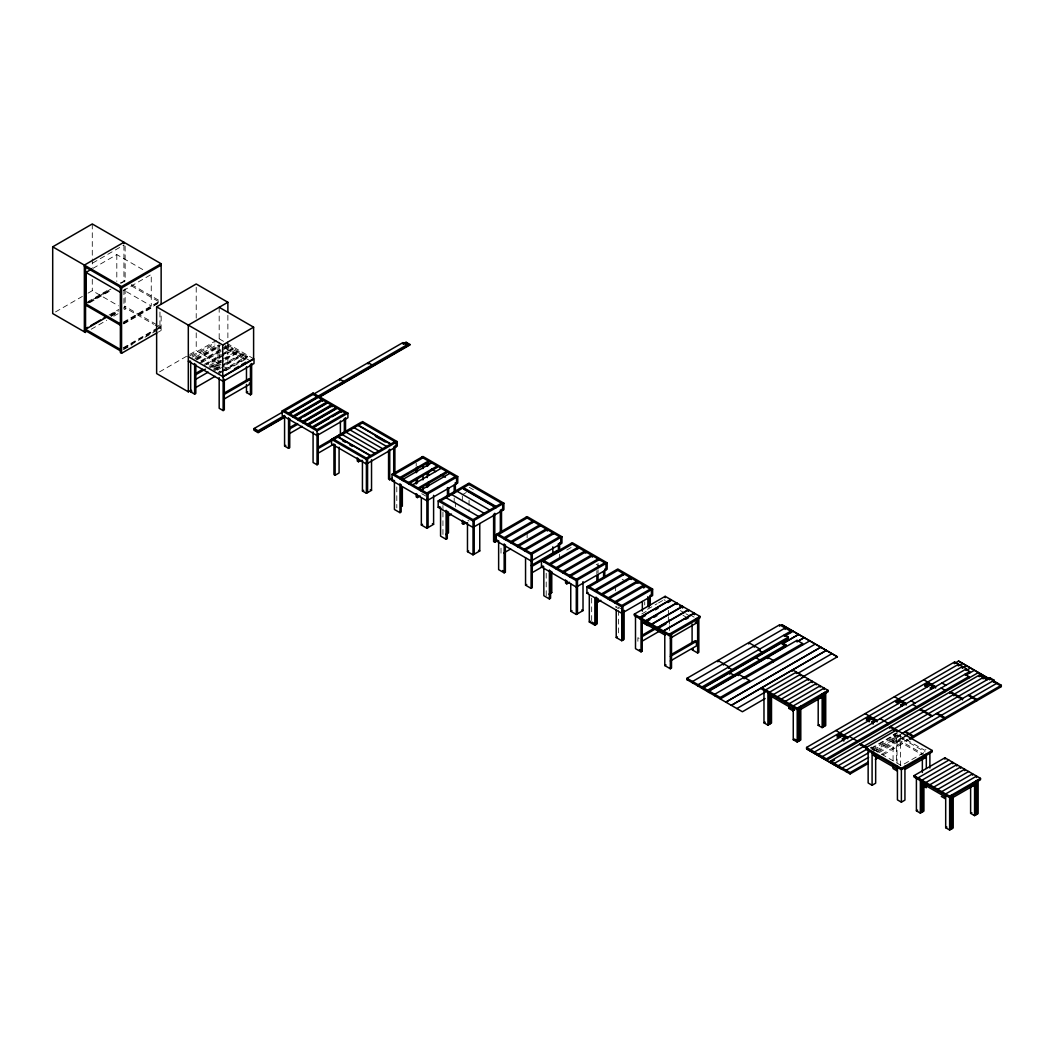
<?xml version="1.0" encoding="UTF-8"?>
<svg xmlns="http://www.w3.org/2000/svg" width="1054" height="1054" viewBox="0 0 1054 1054"><rect width="100%" height="100%" fill="white"/><g stroke="black" fill="none" stroke-linecap="round" stroke-linejoin="round"><path stroke-width="0.75" stroke-dasharray="5 3.75" d="M92.62 263.078L123.713 245.134M92.963 268.362L116.81 254.594L144.358 270.496M55.533 311.918L82.383 296.411M88.035 293.144L92.278 290.693L118.43 305.805M87.785 301.747L110.393 288.691M120.288 282.973L125.123 280.878L125.123 244.317M85.545 303.723L110.986 289.033M120.881 283.315L125.123 280.878M88.747 302.327L111.197 289.376M87.785 303.117L110.393 290.061M89.788 302.643L112.409 289.587M123.186 290.68L151.249 274.475L151.249 306.003L123.7 290.1M108.984 315.093L118.878 309.389M110.986 314.632L118.061 310.548M110.393 315.66L118.878 310.759M110.986 316.002L118.061 311.918M111.223 316.319L118.285 312.248M91.197 329.243L106.744 320.271M113.819 316.187L118.061 313.749M123.186 322.208L159.958 300.983M123.792 322.537L159.128 302.142M123.199 323.565L159.958 302.353M123.792 323.907L153.476 306.78M123.199 347.794L157.125 328.202M123.792 348.136L156.308 329.362M157.718 328.545L160.551 326.911L160.551 328.281L157.718 329.915M123.199 349.164L154.292 331.206M155.715 330.389L159.958 327.939L159.958 329.77L161.143 330.455L161.143 312.485M123.792 349.506L132.277 344.605M145.004 337.267L156.308 330.732M158.311 332.089L161.143 330.455M159.47 371.93L196.215 350.705L220.997 365.013M189.707 355.844L216.373 340.442M192.105 355.83L214.897 342.669M192.105 357.201L214.897 344.039M195.319 357.174L217.77 344.21M194.95 358.755L218.863 344.948M196.848 358.571L219.654 345.409M196.057 359.48L220.286 345.501M196.848 359.941L219.654 346.779M200.813 360.85L220.76 349.335M222.183 348.518L227.875 345.225M201.604 361.311L224.397 348.149M225.819 347.333L228.678 345.686L228.678 347.056L232.631 349.335L232.631 347.965L222.657 353.722M199.39 363.05L220.76 350.705M222.183 349.888L227.875 346.595L223.922 344.315M201.604 362.681L224.397 349.52M225.819 348.703L228.678 347.056M204.133 364.421L221.235 354.552M206.347 364.052L233.421 348.426L233.421 349.796L207.77 364.605M204.133 365.791L221.235 355.923M222.657 355.093L232.631 349.335M209.733 365.303L217.98 360.534L219.179 361.219M208.89 367.161L221.709 359.757M223.132 358.94L237.374 350.705L237.374 352.076L223.132 360.31M211.103 366.792L223.922 359.388M225.345 358.571L238.164 351.166L238.164 352.537L225.345 359.941M208.89 368.531L221.709 361.127M212.526 367.345L223.922 360.758M213.857 367.49L217.98 365.106L219.179 365.791L213.672 368.966M213.633 369.901L220.76 365.791M222.183 364.974L242.13 353.446L242.13 354.829L222.183 366.344M215.846 369.532L224.397 364.605M225.819 363.775L242.921 353.907L242.921 355.277L225.819 365.145M213.633 371.272L220.76 367.161M217.269 370.086L224.397 365.975M218.389 372.642L221.235 370.995M222.657 370.178L246.873 356.199L246.873 357.569L222.657 371.548M220.602 372.286L247.664 356.647L247.664 358.017L224.871 371.179M218.389 374.012L221.235 372.365M225.055 370.626L227.875 368.992L227.875 341.325M461.942 494.985L466.211 492.508M566.788 550.03L572.335 546.828M616.616 606.221L615.431 606.906L619.581 609.304M647.499 609.278L657.116 603.731M658.5 602.928L662.623 600.556M641.807 613.929L647.314 610.767M893.067 760.514L893.067 734.757L896.638 732.701L896.638 763.294M870.907 748.327L897.903 732.635M871.698 748.459L895.439 734.757L895.439 739.328L923.541 755.547M871.698 749.829L897.824 734.757L897.824 739.328L924.727 754.862M873.674 749.816L900.524 734.322M873.45 751.318L901.921 734.875M875.742 750.698L895.439 739.328M876.928 751.383L897.824 739.328M877.824 752.003L904.477 736.601M893.067 734.757L894.253 735.442L894.253 740.013L897.033 741.608L899.405 740.237L899.405 735.666L900.59 734.981L900.59 765.573M879.22 752.556L904.477 737.971M881.776 754.282L908.443 738.894M883.186 754.848L908.443 740.264M925.926 749.605L924.727 750.29L895.439 733.386M923.726 752.701L901.381 765.599L870.512 747.773L871.698 747.088L872.883 747.773L872.883 752.345M131.46 284.527L159.167 300.522M131.46 285.897L160.551 302.696M219.179 338.821L253.606 358.703M227.638 345.093L250.312 358.176M233.421 349.796L237.374 352.076M238.164 352.537L242.13 354.829M242.921 355.277L246.873 357.569M246.478 358.703L250.444 360.995M469.267 487.33L473.417 489.728M663.994 599.752L665.179 600.437M689.79 614.653L697.643 619.172M224.752 346.621L247.031 359.48M680.397 610.595L684.507 612.967M685.877 613.757L689.975 616.129M894.253 734.071L925.122 751.884M224.818 348.031L245.977 360.244M596.221 564.285L600.398 566.696M622.189 579.278L626.366 581.689M682.952 615.272L685.693 616.853M156.387 324.513L124.53 306.121L124.53 307.491L153.62 324.289M157.771 325.317L160.551 326.911M155.004 325.093L160.551 328.281M222.381 365.817L227.875 368.992M421.732 493.707L425.895 496.105M467.871 520.347L469.056 521.032M618 607.012L622.15 609.423M639.067 638.368L637.881 637.683L637.881 642.255L639.067 642.94M897.033 741.608L897.033 762.727M873.858 749.71L873.858 751.08M669.54 619.304L669.54 624.126M669.54 625.733L669.54 630.569M668.355 610.319L668.355 615.154M668.355 616.761L668.355 623.204M644.719 601.742L644.719 604.97M618.593 610.385L618.593 634.534M615.431 585.971L615.431 590.793M598.053 563.297L598.053 568.132M598.053 569.7L598.053 572.954M596.867 570.622L596.867 573.837M591.676 598.066L591.676 620.608M559.582 554.206L559.582 559.042M546.209 573.192L546.209 595.734M527.132 533.074L527.132 537.869M501.006 548.159L501.006 554.549M469.056 500.334L469.056 511.612M462.337 496.171L462.337 500.993M455.368 502.099L455.368 506.921M454.182 497.949L454.182 502.784M442.943 505.512L442.943 510.347M442.943 511.954L442.943 534.497M416.198 463.088L416.198 466.303M396.805 486.922L396.805 507.857M227.875 315.291L227.875 339.691M219.179 307.294L219.179 343.393M219.179 344.79L219.179 372.167M217.98 345.475L217.98 371.245M196.215 287.241L196.215 318.163M196.215 332.814L196.215 350.705M159.958 312.037L159.958 326.569M125.123 288.704L125.123 306.464M125.123 307.834L125.123 309.665L123.937 308.98L123.937 287.742M124.53 280.535L124.53 281.905M123.937 245.266L123.937 281.313M116.81 254.594L116.81 281.405M92.278 223.975L92.278 267.914M92.278 279.31L92.278 290.693"/><path stroke-width="1.5" d="M405.737 346.911L406.923 344.856L402.957 342.576L313.987 393.932M85.545 330.679L85.545 332.511L52.7 313.552L52.7 246.834L92.278 223.975L161.143 263.737L161.143 304.316M85.941 303.947L85.941 272.419L91.553 269.178M52.7 246.834L121.566 286.583L161.143 263.737M161.143 265.107L121.566 287.953L84.36 266.478M84.952 328.967L120.973 349.77L120.973 351.14L84.952 330.337L84.952 328.967L87.785 327.346M90.604 325.712L100.499 319.994M103.332 318.361L106.151 316.727M106.744 317.07L85.545 329.309L85.545 305.093M191.13 390.204L188.31 391.838L156.638 373.564L156.638 306.833L196.215 283.987L227.875 302.274L227.875 312.037M120.38 350.798L120.38 352.616L121.566 353.301L156.901 332.906M227.875 302.274L188.31 325.119L188.31 391.838M222.737 345.001L253.606 327.175L253.606 358.703L222.737 376.528L222.737 345.001L156.638 306.833M195.991 373.235L202.869 369.269M195.807 374.71L205.425 369.163M195.807 379.282L208.178 372.141M195.372 387.753L215.161 376.331M190.682 362.853L190.682 391.838L191.868 391.153M234.528 368.808L238.81 366.344M241.656 364.697L245.925 362.22M190.682 391.838L194.634 394.13L195.82 393.432L195.82 364.447M224.502 392.878L249.258 378.584L250.444 379.269L224.318 394.354M224.318 398.926L250.444 383.84L249.258 383.155M246.478 384.473L246.478 392.523L247.664 391.838M219.179 377.688L219.179 408.293L223.132 410.573L224.318 409.887L224.318 379.295M246.478 392.523L250.444 394.815L251.629 394.13L251.629 363.525M313.078 393.05L282.208 410.862L282.208 415.434L317.043 435.539L347.912 417.727L347.912 413.155L313.078 393.05L313.078 394.42L345.528 413.155L347.912 413.155L317.043 430.967L282.208 410.862L284.58 410.862L317.043 429.597L345.528 413.155M285.094 417.015L258.111 432.601L254.159 430.309L254.159 428.491L282.643 412.035M313.078 394.42L284.58 410.862L284.58 412.233M403.287 343.749L406.133 342.115L410.085 344.856L319.191 397.332M403.287 344.21L406.133 342.576L408.768 344.091M254.159 428.491L258.111 430.77L283.75 415.961M288.546 413.155L317.043 396.699M317.952 396.225L406.923 344.856M289.336 413.603L317.834 397.16M285.186 416.514L258.111 432.14L254.159 429.861M289.969 413.695L317.043 398.069M319.191 396.884L410.085 344.394M294.079 416.356L322.577 399.901L322.577 401.271M320.363 401.64L293.289 417.265L293.289 415.895L321.786 399.44L321.786 400.81M327.333 402.641L298.835 419.097L298.835 420.467M300.891 418.359L298.045 420.006L298.045 418.636L326.529 402.18L326.529 403.55L303.736 416.712M289.89 427.45L296.767 423.484M289.705 428.925L297.953 424.169M303.578 421.837L332.076 405.382L332.076 406.752M304.211 421.929L331.285 406.291L331.285 404.92L302.788 421.376L302.788 422.746M289.705 433.497L302.076 426.356M336.819 408.122L308.335 424.578L308.335 425.948M312.287 426.857L340.785 410.414L340.785 411.785L332.234 416.712M313.078 427.318L341.575 410.862L341.575 412.233M313.71 427.41L329.388 418.359M284.58 415.46L284.58 446.053L285.766 445.368M284.58 446.053L288.546 448.345L289.731 447.66L289.731 418.662M318.413 447.094L343.156 432.799L344.342 433.484M318.229 448.569L331.97 440.625M318.229 453.141L333.341 444.406M313.078 431.903L313.078 462.508L317.043 464.788L318.229 464.103L318.229 433.51M333.947 443.958L333.947 474.55L335.132 475.235L339.085 472.956L339.085 447.186M357.293 457.844L357.293 461.072L358.479 461.757L361.114 460.229M397.266 446.211L397.266 441.652L394.894 441.652L366.397 458.095L366.397 493.285L362.431 491.006L362.431 460.4M396.08 442.337L361.245 422.219L332.748 438.675L367.582 458.78L396.08 442.337L396.08 446.896L367.582 463.352L366.397 462.666M362.431 491.006L363.63 490.321M392.048 474.287L422.917 456.461L457.752 476.566L457.752 482.969L426.883 500.782L392.048 480.677L392.048 474.287L426.883 494.392L457.752 476.566M394.42 474.287L422.917 457.831M366.397 493.285L371.535 490.321L371.535 459.715M388.557 450.137L388.557 479.122L389.743 479.807L392.378 478.279M392.048 480.677L393.234 479.992M399.967 477.475L428.464 461.033L428.464 465.618M399.967 478.859L428.464 462.403M431.626 462.864L403.129 479.306L403.129 480.677M410.098 483.061L437.173 467.423L437.173 466.052L408.675 482.508L408.675 483.878M412.628 484.787L441.125 468.345M418.174 487.989L446.672 471.546L446.672 472.917L419.597 488.542M449.834 473.365L421.337 489.82L421.337 491.19M416.198 493.68L416.198 496.908L417.384 497.593L420.151 495.986M426.883 493.022L455.368 476.566M394.42 480.479L394.42 509.477L399.967 512.666L401.152 511.981L401.152 484.603M438.187 500.927L469.056 483.101L503.891 503.206L503.891 509.609L473.022 527.422L438.187 507.317L438.187 500.927L473.022 521.032L503.891 503.206M440.572 500.927L469.056 484.471M438.187 507.317L439.386 506.631M421.337 497.633L421.337 525.011L422.522 524.325M421.337 525.011L426.883 528.212L433.602 524.325L433.602 495.34M448.648 515.643L451.415 514.036M462.337 520.32L462.337 523.548L465.104 521.941M445.71 534.51L448.477 532.916L448.477 511.981M462.337 523.548L463.523 524.233L466.29 522.626M473.022 519.662L501.52 503.206M440.572 507.119L440.572 536.117L446.106 539.305L447.291 538.62L447.291 511.243M496.263 534.444L527.132 516.618L561.953 536.736L561.953 543.126L531.084 560.952L496.263 540.847L496.263 534.444L531.084 554.549L561.953 536.736M467.475 522.665L467.475 551.65L468.661 550.965M498.634 534.444L527.132 517.988M496.263 540.847L497.448 540.162M467.475 551.65L473.022 554.852L479.754 550.965L479.754 523.588M493.601 514.22L493.601 541.598L494.787 542.283L497.554 540.676M504.168 537.645L532.665 521.19L532.665 522.56M504.168 539.016L533.851 521.875M512.086 542.217L540.583 525.762M503.759 552.968L510.637 549.002M524.352 549.292L552.849 532.85L552.849 534.22M524.352 550.675L554.035 533.535M559.582 536.736L531.084 553.179L531.084 588.369L532.27 587.684L532.27 553.864L497.448 533.759M498.634 540.649L498.634 569.634L504.168 572.836L505.367 572.151L505.367 544.773M531.084 565.524L557.21 550.438L558.396 551.123L532.27 566.209M541.466 560.544L572.335 542.718L607.157 562.823L607.157 569.226L576.288 587.052L541.466 566.947L541.466 560.544L576.288 580.649L607.157 562.823M572.335 544.088L543.838 560.544L543.838 561.914M541.466 566.947L542.652 566.261L543.838 566.947M532.27 572.599L543.271 566.261M549.384 563.745L577.869 547.289L577.869 548.66M550.57 564.43L579.054 547.975M525.551 557.79L525.551 585.168L526.736 584.483M569.568 575.392L598.053 558.949L598.053 560.32M569.568 576.762L599.239 559.634M548.976 594.14L551.756 592.532L551.756 571.597M565.603 579.95L565.603 583.165L566.788 583.85L569.568 582.256M576.288 579.278L604.785 562.823M543.838 568.356L543.838 595.734L549.384 598.935L550.57 598.25L550.57 570.873M586.933 586.801L617.802 568.976L652.624 589.081L652.624 595.484L621.755 613.296L586.933 593.191L586.933 586.801L621.755 606.906L652.624 589.081M617.802 570.346L589.305 586.801L589.305 588.172M586.933 593.191L588.119 592.506M596.037 590.675L624.535 574.232M570.754 583.89L570.754 611.267L571.94 610.582M570.754 611.267L576.288 614.469L583.02 610.582L583.02 581.597M596.867 601.215L598.053 601.9L600.833 600.306M608.303 597.763L636.8 581.307L636.8 582.678M608.303 599.133L637.986 581.992L637.986 583.363M616.221 602.335L644.719 585.879M643.52 587.934L644.719 587.249M589.305 594.601L589.305 621.979L590.49 621.293M621.755 605.536L650.252 589.081M589.305 621.979L594.851 625.18L597.223 623.81L597.223 598.04M645.47 615.483L639.857 618.724L634.31 615.523L634.31 614.153L665.179 596.327L670.726 599.528L670.726 600.899L667.92 602.519M634.31 614.153L639.857 617.354L670.726 599.528M649.923 619.673L645.707 622.097L640.173 618.909L640.173 617.539L671.042 599.713L676.576 602.914L676.576 604.285M655.285 609.805L658.091 608.184M616.221 610.147L616.221 637.525L617.407 636.84M640.173 617.539L645.707 620.727L676.576 602.914M682.439 606.287L651.57 624.113L651.57 625.483L646.023 622.282L646.023 620.911L676.892 603.099L682.439 606.287L682.439 607.657L679.672 606.063M654.126 617.249L656.932 615.628M616.221 637.525L621.755 640.727L624.126 639.343L624.126 610.358M649.066 624.956L647.881 625.641L642.334 622.44M688.302 609.673L657.432 627.499L657.432 628.869L651.886 625.668L651.886 624.297L682.755 606.472L688.302 609.673L688.302 611.043M642.005 635.312L654.376 628.158M641.807 636.787L655.562 628.843M694.151 613.059L663.282 630.872L663.282 632.242L657.749 629.054L657.749 627.683L688.618 609.858L694.151 613.059L694.151 614.429M658.829 628.052L665.851 624.008M641.807 641.359L659.685 631.043M663.598 631.056L694.467 613.244L700.014 616.432L700.014 617.802L669.145 635.628L663.598 632.426L663.598 631.056L669.145 634.258L700.014 616.432M685.732 619.291L688.539 617.67M635.496 614.838L635.496 648.658L641.043 651.859L642.229 651.174L642.229 618.962M670.331 638.144L696.444 623.059L696.444 618.487M670.515 654.942L695.258 640.661L696.444 641.346L696.444 645.918L670.331 660.99M670.331 656.418L696.444 641.346M664.784 633.362L664.784 665.561L665.97 664.876M693.282 649.106L692.096 649.791L697.643 652.993L698.828 652.307L698.828 618.487M664.784 665.561L670.331 668.763L671.517 668.078L671.517 634.258M686.997 679.764L686.997 678.275L779.617 624.811L790.698 631.201L790.698 632.571M790.698 631.201L698.091 684.678L698.091 686.154M784.558 636.234L793.069 631.32M702.043 686.958L788.313 637.143L788.313 638.513L702.043 688.328L702.043 686.958L686.997 678.275M703.624 689.356L703.624 687.867L781.989 642.624L785.941 644.916L785.941 646.286L707.577 691.529L707.577 690.159L785.941 644.916M783.017 643.401L798.603 634.403L783.017 643.52M709.171 692.557L709.171 691.068L797.022 640.345L802.568 643.546L802.568 644.916M797.061 641.702L804.149 637.604L798.484 640.99M802.568 643.546L714.704 694.27L714.704 695.759M709.171 691.068L720.251 697.471L749.539 680.555L749.539 681.925M736.865 708.551L765.217 692.07M797.825 673.361L831.856 653.717M769.117 695.179L770.316 694.494L770.316 723.742M686.997 679.646L742.411 711.753L765.099 698.538M801.949 677.366L837.39 656.8L781.989 624.811L837.39 656.8M804.347 676.668L773.478 694.494L773.478 695.864M763.979 690.62L763.979 722.833L765.164 722.148M788.906 705.218L788.906 708.433L790.105 707.748M763.979 722.833L767.931 725.112L771.502 723.057L771.502 695.442M788.906 708.433L792.871 710.725L794.057 710.04M797.219 708.209L828.088 690.383L828.088 691.753L797.219 709.579L761.607 689.013L761.607 687.643L797.219 708.209L797.219 742.029L800.79 739.961L800.79 706.154M801.198 709.105L822.16 697.01M824.136 689.474L824.136 688.104L793.267 705.916L793.267 739.737L794.452 739.052L798.405 741.344L798.405 707.524M818.194 697.722L818.194 725.35L819.38 724.665M818.194 725.35L822.16 727.629L825.717 725.574L825.717 693.361M868.865 752.596L842.199 767.997L842.199 769.473L806.587 748.907L806.587 747.431L954.595 661.965L966.478 668.829L966.478 670.199M954.292 663.638L958.56 661.056L990.22 679.343L990.22 677.959L994.172 680.252L994.172 681.622M958.56 664.257L810.539 749.71L810.539 751.199M924.911 685.047L928.877 682.768L928.877 684.138L924.911 686.417L924.911 685.047L927.691 686.655M958.257 665.917L962.513 663.453M837.06 737.141L841.013 734.862L841.013 733.492L837.06 735.771L839.827 737.378M866.348 720.238L870.301 717.958L870.301 716.575L866.348 718.868L869.115 720.462L869.115 721.832M896.954 702.57L899.589 701.042L899.589 699.672L895.636 701.964L898.403 703.558M962.21 668.091L966.478 665.746M900.775 706.299L900.775 704.928L904.727 702.649L904.727 704.019L902.092 705.534M842.199 740.119L846.164 737.826L846.164 736.456L842.199 738.749L843.78 739.658L843.78 741.028M872.804 722.451L875.452 720.923L875.452 719.553L871.487 721.832L873.068 722.754L873.068 724.124M931.38 688.631L934.015 687.103L934.015 685.732L930.063 688.025L931.644 688.934M966.478 668.829L818.457 754.282L818.457 755.771M966.175 670.489L970.431 668.025M969.64 672.939L969.64 671.569L822.41 756.561L822.41 758.05M965.451 675.364L974.383 670.318M806.587 747.431L826.376 758.854L968.85 676.589L968.85 677.959M830.328 762.622L830.328 761.133L979.93 674.771L987.848 679.343M830.328 762.503L834.584 760.053M979.469 676.523L982.302 674.876M983.883 677.05L834.281 763.425L834.281 764.914M867.534 748.801L838.246 765.705L838.246 767.193M897.613 731.436L990.22 677.959M901.565 733.716L994.172 680.252M868.615 757.312L846.164 770.276L846.164 771.647M904.477 736.601L997.347 682.992M874.464 754.638L873.279 755.323L897.204 769.13M830.328 761.133L850.117 772.556L868.364 762.029M909.839 738.077L1001.3 685.271L1001.3 686.655L909.839 739.447M806.587 748.801L850.117 773.939L868.364 763.399M875.373 759.354L879.589 756.917M868.14 749.144L868.14 782.964L872.093 785.256L875.663 783.188L875.663 755.573M859.616 744.229L901.381 768.34L932.25 750.514L932.25 751.884L901.381 769.71L865.769 749.144L865.769 747.773L896.638 729.961L896.638 731.331M905.175 769.341L926.321 757.141M914.029 775.639L944.898 757.813L980.51 778.379L980.51 779.749L949.641 797.575L914.029 777.009L914.029 775.639L949.641 796.205L980.51 778.379M948.85 760.105L917.981 777.931L917.981 779.301M897.428 766.06L897.428 799.881L901.381 802.16L904.938 800.105L904.938 766.284M968.639 771.528L937.77 789.354L937.77 790.724M916.4 777.009L916.4 810.829L917.586 810.144M916.4 810.829L920.353 813.108L923.923 811.053L923.923 783.438M952.012 798.036L974.581 785.006M976.557 777.47L976.557 776.1L945.688 793.925L945.688 827.733L946.874 827.047M970.615 787.338L970.615 813.345L971.801 812.66M945.688 827.733L949.641 830.025L953.198 827.97L953.198 795.757M970.615 813.345L974.581 815.625L978.138 813.569L978.138 779.749M190.682 361.219L188.31 361.219L223.132 381.324L254.001 363.511L254.001 358.94L223.132 376.752L188.31 356.647M366.397 464.037L331.562 443.932L331.562 439.36L333.947 439.36L362.431 422.904L362.431 421.534L397.266 441.652M1001.3 685.271L989.429 678.42L989.429 679.79M990.22 679.448L958.56 661.056M992.591 681.161L1000.509 685.732L1000.509 687.103M987.058 679.79L979.14 675.219L979.14 676.589M965.675 669.277L969.64 671.569M964.884 674.31L968.85 676.589M968.85 694.876L976.768 699.448L976.768 700.818M968.059 695.337L975.964 699.896L975.964 701.266M941.933 682.992L945.899 685.271M950.642 691.674L962.513 698.525L962.513 699.896M961.722 698.986L949.852 692.135L949.852 693.506M941.143 688.025L945.095 690.304L945.095 691.674M923.726 679.79L935.596 686.655L935.596 688.025L932.961 686.497M927.691 683.453L931.644 685.732L931.644 684.362M373.274 365.646L368.136 362.681L368.136 364.052M937.19 713.15L945.095 717.721L945.095 719.091M936.4 713.611L944.305 718.182L944.305 719.553M911.064 700.818L915.017 703.097M912.645 704.467L916.611 706.76L916.611 708.13M932.434 715.89L920.564 709.039L920.564 710.409M919.773 709.5L931.644 716.351M894.438 696.707L906.321 703.558L906.321 704.928L903.673 703.4M219.179 307.294L253.606 327.175M898.403 700.357L902.356 702.649L902.356 701.266M788.313 637.143L784.36 634.864L784.36 636.234M900.775 704.928L902.356 705.837M785.941 646.286L781.989 643.994L781.989 642.624M905.531 731.436L913.436 736.008L913.436 737.378M904.727 731.884L912.645 736.456L912.645 737.826M880.195 718.644L888.114 723.202L888.114 724.572M758.234 649.936L762.2 652.228L762.2 653.599M828.088 690.383L792.476 669.817L792.476 671.187M890.485 726.404L932.25 750.514M896.295 730.672L889.695 726.865L889.695 728.235M421.732 457.146L456.566 477.251L456.566 483.654L455.368 482.969M467.871 483.786L502.705 503.891L502.705 510.294L501.52 509.609M525.946 517.303L560.768 537.421L560.768 543.811L559.582 543.126M571.149 543.403L605.971 563.521L605.971 569.911M616.616 569.661L651.438 589.766L651.438 596.169L650.252 595.484M865.163 713.611L877.033 720.462L877.033 721.832M869.115 717.26L873.068 719.553L873.068 718.182M358.479 425.197L390.929 443.932M394.894 446.211L396.08 446.896M358.083 425.421L390.533 444.156M375.408 436.343L385.29 442.048M431.481 469.175L435.671 471.586M441.231 474.801L445.42 477.212M495.973 506.407L463.523 487.673L463.523 489.043L495.973 507.778M462.732 488.121L495.182 506.869M695.258 622.374L696.444 623.059M755.863 657.709L759.829 660.002L759.829 661.372M85.941 272.419L120.38 292.301M354.131 427.713L386.581 446.448M923.936 757.141L925.122 757.826L925.122 754.783M972.196 785.006L973.382 785.691L973.382 782.648M457.186 491.322L489.649 510.057M350.165 429.992L382.615 448.727M346.213 432.285L378.663 451.02M451.652 494.524L484.102 513.258M342.247 434.564L374.71 453.299M446.106 497.725L478.556 516.46M338.294 436.843L370.744 455.591M337.899 437.081L370.349 455.815M342.524 440.664L345.356 442.298M349.585 444.735L352.405 446.369M849.326 736.456L857.245 741.028L857.245 742.398M393.234 473.602L428.069 493.707L428.069 527.527L426.883 526.842M439.386 500.242L474.208 520.347L474.208 554.167M542.652 559.858L577.473 579.963L577.473 613.784M588.119 586.103L622.94 606.221L622.94 640.028M728.156 667.301L732.122 669.593L732.122 670.963M867.007 747.576L860.407 743.768L860.407 745.138M749.539 680.555L738.459 674.165L738.459 675.535M331.562 439.36L366.397 459.465M646.023 620.911L651.57 624.113M651.886 624.297L657.432 627.499M657.749 627.683L663.282 630.872M835.875 730.514L847.745 737.378L847.745 738.749M839.827 734.177L843.78 736.456M641.794 621.676L665.034 635.088M768.959 695.087L794.611 709.895M945.464 796.995L921.539 783.175L922.724 782.49L922.724 811.738M426.883 499.412L428.069 500.097M923.673 786.244L926.321 787.76L926.321 784.545M941.327 796.429L945.293 798.721M401.152 505.591L402.338 506.276L402.338 486.948M432.417 523.64L433.602 524.325M478.556 550.28L479.754 550.965M550.57 591.847L551.756 592.532M581.834 609.897L583.02 610.582M370.349 489.636L371.535 490.321M502.587 570.543L505.367 572.151M591.874 622.097L596.037 624.495L596.037 597.117M639.462 649.567L642.229 651.174M703.624 687.867L707.577 690.159M525.551 585.168L531.084 588.369M793.267 739.737L797.219 742.029M993.382 680.713L993.382 682.083M983.092 677.511L983.092 678.881M979.93 674.771L979.93 676.141M978.349 672.597L826.376 760.342L826.376 758.854M976.953 780.434L976.953 814.255M975.767 781.119L975.767 814.94M974.581 781.804L974.581 815.625M972.592 775.177L972.592 773.807L941.723 791.633L941.723 793.003M964.687 770.619L964.687 769.249L933.804 787.061L933.804 788.432M962.513 667.907L962.513 666.536L814.492 752.003L814.492 753.478M960.721 768.326L960.721 766.956L929.852 784.782L929.852 786.152M958.56 696.246L958.56 697.616M956.769 766.047L956.769 764.677L925.899 782.49L925.899 783.86M954.595 661.965L954.595 663.348M953.804 694.415L953.804 695.785M952.803 763.755L952.803 762.385L921.934 780.21L921.934 781.581M952.012 794.835L952.012 828.655M950.827 795.52L950.827 829.34M949.641 796.205L949.641 830.025M944.898 757.813L944.898 759.183M941.143 715.442L941.143 716.812M929.878 753.505L929.878 767.997M926.321 753.953L926.321 768.445M922.355 757.852L922.355 772.477M921.539 780.131L921.539 812.423M920.353 779.301L920.353 813.108M901.381 768.34L901.381 802.16M897.033 767.602L897.033 770.856L893.067 768.577L893.067 765.349M893.647 729.144L893.647 730.514M872.093 751.436L872.093 785.256M864.359 746.061L864.359 747.431M850.117 772.556L850.117 773.939M824.531 692.438L824.531 726.259M823.345 694.731L823.345 726.944M822.16 693.809L822.16 727.629M820.974 694.652L820.974 697.695M820.183 687.182L820.183 685.811L789.301 703.637L789.301 705.007M816.218 684.902L816.218 683.532L785.349 701.345L785.349 702.728M815.229 644.113L720.251 698.947L720.251 697.471M812.265 682.61L812.265 681.24L781.396 699.065L781.396 700.436M809.696 640.911L743.992 678.736L743.992 677.366M808.299 680.331L808.299 678.96L777.43 696.786L777.43 698.156M800.394 675.759L800.394 674.389L769.512 692.214L769.512 693.585M799.591 706.839L799.591 740.659M797.022 640.345L797.022 641.715M796.429 673.48L796.429 672.109L765.56 689.922L765.56 691.292M792.871 707.471L792.871 710.725M785.151 629.383L785.151 628L692.544 681.477L692.544 682.952M779.617 624.811L779.617 626.181M773.28 661.82L773.28 660.45L767.734 657.248L767.734 658.618M769.117 692.228L769.117 724.427M767.931 691.292L767.931 725.112M759.829 650.397L759.829 649.027L748.748 642.624L748.748 643.994M754.282 645.825L754.282 647.196M733.703 676.444L733.703 675.074L729.75 672.795L729.75 674.165M728.96 668.223L728.96 666.853L717.866 660.45L717.866 661.82M723.413 663.651L723.413 665.021M697.643 619.172L697.643 652.993M694.467 613.244L694.467 614.614M692.096 624.034L692.096 643.362M688.618 609.858L688.618 611.228M682.755 606.472L682.755 607.842M676.892 603.099L676.892 604.469M670.331 634.943L670.331 668.763M669.145 634.258L669.145 635.628M665.179 596.327L665.179 597.697M650.252 595.286L650.252 604.943M649.066 597.578L649.066 607.236M647.881 596.656L647.881 606.313M645.707 620.727L645.707 622.097M643.52 586.564L643.52 585.194L615.035 601.65L615.035 603.02M642.334 601.505L642.334 611.162M641.043 618.039L641.043 651.859M639.857 617.354L639.857 618.724M631.254 579.489L631.254 578.106L601.57 595.246L601.57 593.876L630.068 577.421L630.068 578.804M623.336 574.917L623.336 573.547L594.851 589.99L594.851 591.36M621.755 606.906L621.755 640.727M609.489 598.448L609.489 599.818M604.785 569.028L604.785 577.078M603.599 571.334L603.599 577.763M598.053 574.522L598.053 580.965M598.053 598.685L598.053 601.9M596.867 575.458L596.867 581.887M594.851 597.802L594.851 625.18M592.519 557.118L592.519 555.748L562.836 572.889L562.836 571.518L591.334 555.063L591.334 556.433M585.787 553.231L585.787 551.861L556.104 569.002L556.104 567.632L584.601 551.176L584.601 552.546M576.288 580.649L576.288 614.469M570.754 576.077L570.754 577.447M566.788 580.635L566.788 583.85M559.582 542.929L559.582 550.978M558.396 543.614L558.396 551.677M552.849 546.855L552.849 553.297M549.384 569.951L549.384 598.935M547.316 531.018L547.316 529.648L517.633 546.789L517.633 545.419L546.13 528.963L546.13 530.333M539.398 526.447L539.398 525.076L510.9 541.532L510.9 542.902M525.551 549.977L525.551 551.361M505.367 538.331L505.367 539.701M504.168 543.851L504.168 572.836M501.52 509.411L501.52 531.954M500.334 510.096L500.334 532.639M494.787 513.298L494.787 542.283M473.022 521.032L473.022 554.852M463.523 521.005L463.523 524.233M455.368 482.772L455.368 492.429M454.182 485.064L454.182 493.114M448.648 488.265L448.648 496.315M447.463 487.58L447.463 495.63M446.106 510.32L446.106 539.305M428.464 472.06L428.464 475.288M428.464 481.731L428.464 486.553M427.278 463.088L427.278 466.303M427.278 472.745L427.278 477.581M427.278 484.023L427.278 487.238M426.883 494.392L426.883 528.212M422.917 465.407L422.917 468.622M422.917 475.064L422.917 479.899M422.917 486.342L422.917 489.557M417.384 466.988L417.384 471.823M417.384 478.266L417.384 483.101M417.384 494.366L417.384 497.593M416.198 467.923L416.198 472.745M416.198 479.188L416.198 484.023M402.338 477.291L402.338 480.505M399.967 483.681L399.967 512.666M394.894 441.652L394.894 443.023M394.894 446.237L394.894 473.615M393.709 446.922L393.709 474.3M389.743 449.215L389.743 479.807M372.088 364.961L372.088 366.331M367.582 458.78L367.582 492.6M358.479 458.53L358.479 461.757M345.528 417.74L345.528 432.232M344.342 418.425L344.342 432.917M343.591 382.786L343.591 381.416L339.638 379.137L339.638 380.507M340.389 420.981L340.389 435.473M335.132 444.643L335.132 475.235M317.043 429.597L317.043 464.788M288.546 417.74L288.546 448.345M258.111 430.77L258.111 432.601M250.444 364.21L250.444 394.815M246.478 366.752L246.478 381.258M223.132 375.382L223.132 410.573M194.634 363.525L194.634 394.13M123.937 243.632L123.937 242.262L84.36 265.107L84.36 331.826M121.566 286.583L121.566 353.301M120.38 287.268L120.38 323.828M120.38 325.199L120.38 349.427M85.545 267.163L85.545 303.723M336.028 407.661L307.544 424.116L307.544 425.487L336.028 409.044L336.028 407.661M820.776 647.196L725.784 702.148L820.776 647.196M826.31 650.397L731.331 705.35L826.31 650.397M120.973 324.171L84.952 303.381L84.952 304.751L120.973 325.541L120.973 324.171"/></g></svg>
